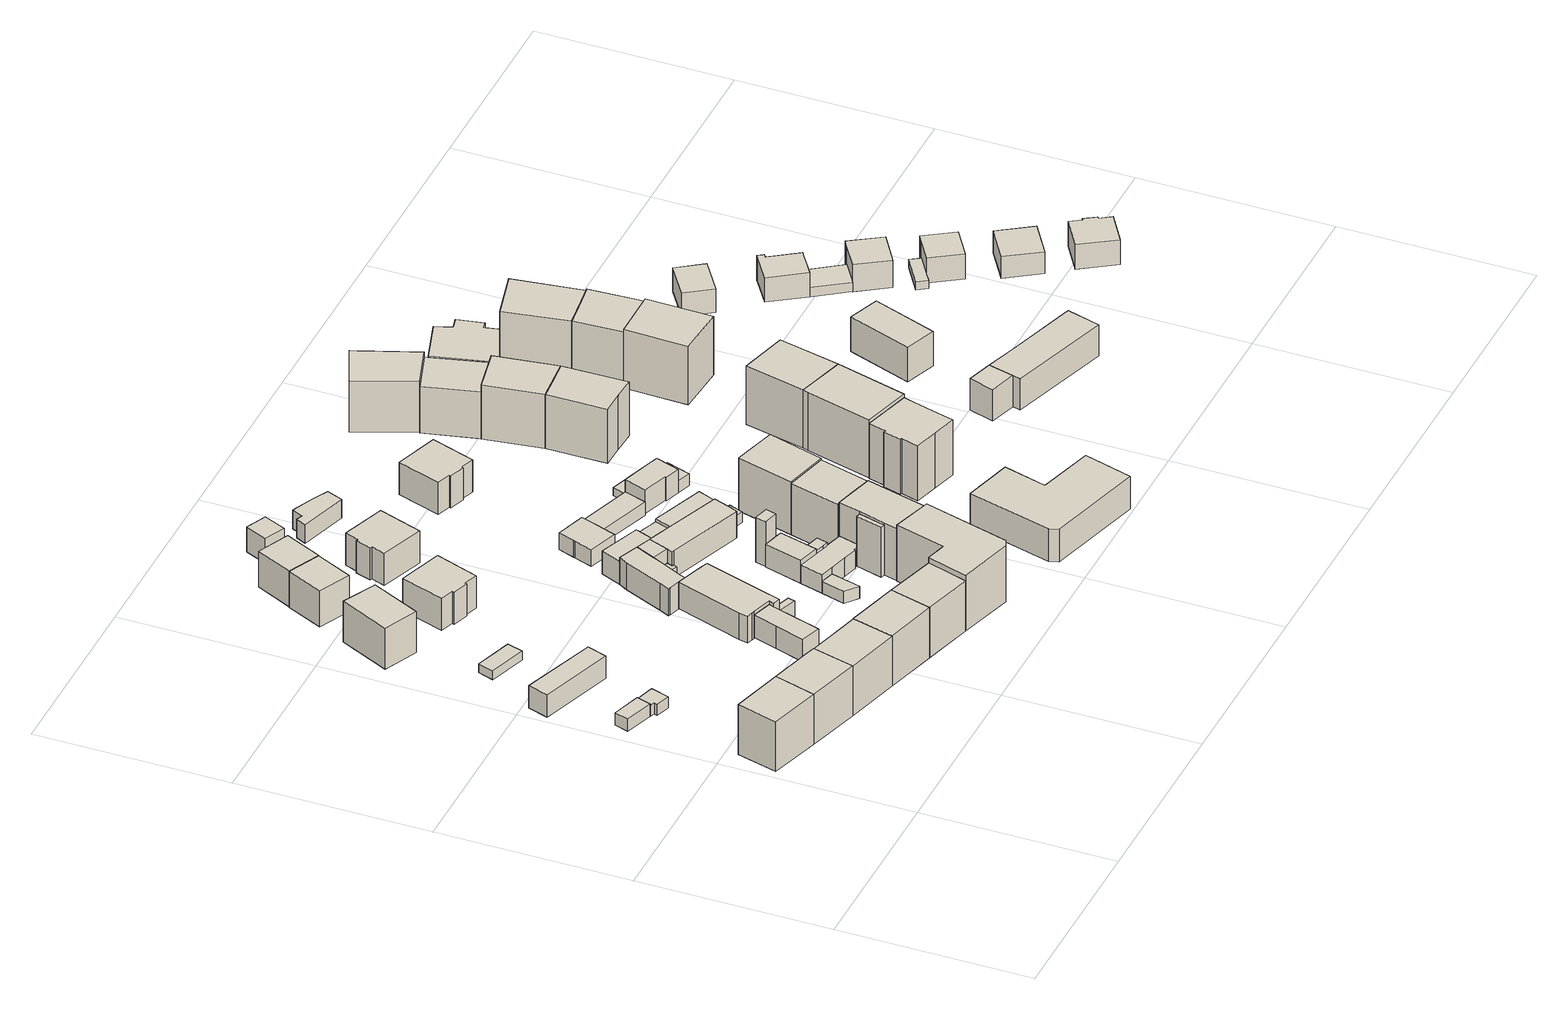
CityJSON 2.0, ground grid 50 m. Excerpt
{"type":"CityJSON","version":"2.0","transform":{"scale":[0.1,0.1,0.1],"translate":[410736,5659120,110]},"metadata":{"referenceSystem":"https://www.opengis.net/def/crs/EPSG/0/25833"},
"CityObjects":{
"building1":{"type":"Building","attributes":{"Dachtyp_tdc":"tdcGableRoof","Gemeindeschluessel":14612000,"Dachneigung":29.93,"QualitaetDacherkennung":67,"Geometrietyp2DReferenz":"3000","measuredHeight":15.8,"function":"31001_9998","roofType":"3100"},"geometry":[{"type":"Solid","lod":"1","boundaries":[[[[0,1,2,3]],[[4,5,6,7]],[[3,5,4,0]],[[2,6,5,3]],[[1,7,6,2]],[[0,4,7,1]]]]}]},
"building2":{"type":"Building","attributes":{"Dachtyp_tdc":"tdcPolyFlatRoof","Gemeindeschluessel":14612000,"Dachneigung":18.71,"QualitaetDacherkennung":73,"Geometrietyp2DReferenz":"3000","measuredHeight":4.17,"function":"31001_9998","roofType":"2100"},"geometry":[{"type":"Solid","lod":"1","boundaries":[[[[8,9,10,11]],[[12,13,14,15]],[[11,13,12,8]],[[10,14,13,11]],[[9,15,14,10]],[[8,12,15,9]]]]}]},
"building3":{"type":"Building","attributes":{"Dachtyp_tdc":"tdcGableRoof","Gemeindeschluessel":14612000,"Dachneigung":28.39,"QualitaetDacherkennung":67,"Geometrietyp2DReferenz":"3000","measuredHeight":15.71,"function":"31001_9998","roofType":"3100"},"geometry":[{"type":"Solid","lod":"1","boundaries":[[[[16,2,17,18,19,20,3]],[[21,5,22,23,24,25,6]],[[3,5,21,16]],[[20,22,5,3]],[[19,23,22,20]],[[18,24,23,19]],[[17,25,24,18]],[[2,6,25,17]],[[16,21,6,2]]]]}]},
"building4":{"type":"Building","attributes":{"Dachtyp_tdc":"tdcFreeFormRoof","Gemeindeschluessel":14612000,"Dachneigung":19.2,"QualitaetDacherkennung":33,"Geometrietyp2DReferenz":"3000","measuredHeight":3.9,"function":"31001_9998","roofType":"5000"},"geometry":[{"type":"Solid","lod":"1","boundaries":[[[[26,27,28,29,30,31]],[[32,33,34,35,36,37]],[[31,33,32,26]],[[30,34,33,31]],[[29,35,34,30]],[[28,36,35,29]],[[27,37,36,28]],[[26,32,37,27]]]]}]},
"building5":{"type":"Building","attributes":{"Dachtyp_tdc":"tdcPolyFlatRoof","Gemeindeschluessel":14612000,"Dachneigung":5.98,"QualitaetDacherkennung":65,"Geometrietyp2DReferenz":"3000","measuredHeight":6.67,"function":"31001_9998","roofType":"2100"},"geometry":[{"type":"Solid","lod":"1","boundaries":[[[[38,39,40,41]],[[42,43,44,45]],[[41,43,42,38]],[[40,44,43,41]],[[39,45,44,40]],[[38,42,45,39]]]]}]},
"building6":{"type":"Building","attributes":{"Dachtyp_tdc":"tdcPolyFlatRoof","Gemeindeschluessel":14612000,"Dachneigung":10.68,"QualitaetDacherkennung":59,"Geometrietyp2DReferenz":"3000","measuredHeight":3.44,"function":"31001_9998","roofType":"2100"},"geometry":[{"type":"Solid","lod":"1","boundaries":[[[[46,47,48,49]],[[50,51,23,22]],[[49,51,50,46]],[[48,23,51,49]],[[47,22,23,48]],[[46,50,22,47]]]]}]},
"building7":{"type":"Building","attributes":{"Dachtyp_tdc":"tdcGableRoof","Gemeindeschluessel":14612000,"Dachneigung":28.36,"QualitaetDacherkennung":71,"Geometrietyp2DReferenz":"3000","measuredHeight":15.69,"function":"31001_9998","roofType":"3100"},"geometry":[{"type":"Solid","lod":"1","boundaries":[[[[52,53,54,55]],[[23,56,57,25]],[[55,56,23,52]],[[54,57,56,55]],[[53,25,57,54]],[[52,23,25,53]]]]}]},
"building8":{"type":"Building","attributes":{"Dachtyp_tdc":"tdcPolyFlatRoof","Gemeindeschluessel":14612000,"Dachneigung":10.16,"QualitaetDacherkennung":86,"Geometrietyp2DReferenz":"3000","measuredHeight":2.88,"function":"31001_9998","roofType":"2100"},"geometry":[{"type":"Solid","lod":"1","boundaries":[[[[58,59,60,61]],[[62,63,64,65]],[[61,63,62,58]],[[60,64,63,61]],[[59,65,64,60]],[[58,62,65,59]]]]}]},
"building9":{"type":"Building","attributes":{"Dachtyp_tdc":"tdcHipRoof","Gemeindeschluessel":14612000,"Dachneigung":36.55,"QualitaetDacherkennung":72,"Geometrietyp2DReferenz":"3000","measuredHeight":13.45,"function":"31001_9998","roofType":"3200"},"geometry":[{"type":"Solid","lod":"1","boundaries":[[[[66,67,68,69]],[[70,71,72,73]],[[69,71,70,66]],[[68,72,71,69]],[[67,73,72,68]],[[66,70,73,67]]]]}]},
"building10":{"type":"Building","attributes":{"Dachtyp_tdc":"tdcGableRoof","Gemeindeschluessel":14612000,"Dachneigung":28.47,"QualitaetDacherkennung":66,"Geometrietyp2DReferenz":"3000","measuredHeight":15.66,"function":"31001_9998","roofType":"3100"},"geometry":[{"type":"Solid","lod":"1","boundaries":[[[[74,75,76,77]],[[78,79,80,81]],[[77,79,78,74]],[[76,80,79,77]],[[75,81,80,76]],[[74,78,81,75]]]]}]},
"building11":{"type":"Building","attributes":{"Dachtyp_tdc":"tdcPolyFlatRoof","Gemeindeschluessel":14612000,"Dachneigung":6.72,"QualitaetDacherkennung":82,"Geometrietyp2DReferenz":"3000","measuredHeight":6.76,"function":"31001_9998","roofType":"2100"},"geometry":[{"type":"Solid","lod":"1","boundaries":[[[[82,83,84,85,86,87]],[[88,89,90,91,92,93]],[[87,89,88,82]],[[86,90,89,87]],[[85,91,90,86]],[[84,92,91,85]],[[83,93,92,84]],[[82,88,93,83]]]]}]},
"building12":{"type":"Building","attributes":{"Dachtyp_tdc":"tdcHipAndGableRoof","Gemeindeschluessel":14612000,"Dachneigung":33.22,"QualitaetDacherkennung":76,"Geometrietyp2DReferenz":"3000","measuredHeight":11.71,"function":"31001_9998","roofType":"5000"},"geometry":[{"type":"Solid","lod":"1","boundaries":[[[[94,95,96,97]],[[98,99,100,101]],[[97,99,98,94]],[[96,100,99,97]],[[95,101,100,96]],[[94,98,101,95]]]]}]},
"building13":{"type":"Building","attributes":{"Dachtyp_tdc":"tdcTentRoof","Gemeindeschluessel":14612000,"Dachneigung":15.34,"QualitaetDacherkennung":63,"Geometrietyp2DReferenz":"3000","measuredHeight":10.1,"function":"31001_9998","roofType":"3500"},"geometry":[{"type":"Solid","lod":"1","boundaries":[[[[102,103,104,105,106,107,108,109]],[[110,111,112,113,114,115,116,117]],[[109,111,110,102]],[[108,112,111,109]],[[107,113,112,108]],[[106,114,113,107]],[[105,115,114,106]],[[104,116,115,105]],[[103,117,116,104]],[[102,110,117,103]]]]}]},
"building14":{"type":"Building","attributes":{"Dachtyp_tdc":"tdcGableRoof","Gemeindeschluessel":14612000,"Dachneigung":28.8,"QualitaetDacherkennung":71,"Geometrietyp2DReferenz":"3000","measuredHeight":15.75,"function":"31001_9998","roofType":"3100"},"geometry":[{"type":"Solid","lod":"1","boundaries":[[[[77,76,118,119]],[[79,120,121,80]],[[119,120,79,77]],[[118,121,120,119]],[[76,80,121,118]],[[77,79,80,76]]]]}]},
"building15":{"type":"Building","attributes":{"Gemeindeschluessel":14612000,"Geometrietyp2DReferenz":"3000","function":"31001_9998","roofType":"9999"},"children":["building15-1","building15-2"]},
"building15-1":{"type":"BuildingPart","attributes":{"Dachtyp_tdc":"tdcPolyFlatRoof","Dachneigung":37.03,"QualitaetDacherkennung":57,"Geometrietyp2DReferenz":"3000","measuredHeight":6.24,"roofType":"2100"},"parents":["building15"],"geometry":[{"type":"Solid","lod":"1","boundaries":[[[[122,123,124,125,126,127]],[[128,129,130,131,132,133]],[[127,129,128,122]],[[126,130,129,127]],[[125,131,130,126]],[[124,132,131,125]],[[123,133,132,124]],[[122,128,133,123]]]]}]},
"building15-2":{"type":"BuildingPart","attributes":{"Dachtyp_tdc":"tdcPolyFlatRoof","Dachneigung":3.13,"QualitaetDacherkennung":81,"Geometrietyp2DReferenz":"3000","measuredHeight":7.88,"roofType":"2100"},"parents":["building15"],"geometry":[{"type":"Solid","lod":"1","boundaries":[[[[134,135,136,137,138,139,140,141,142,143,144,145]],[[130,129,146,147,148,149,150,151,152,153,154,155]],[[145,129,130,134]],[[144,146,129,145]],[[143,147,146,144]],[[142,148,147,143]],[[141,149,148,142]],[[140,150,149,141]],[[139,151,150,140]],[[138,152,151,139]],[[137,153,152,138]],[[136,154,153,137]],[[135,155,154,136]],[[134,130,155,135]]]]}]},
"building16":{"type":"Building","attributes":{"Dachtyp_tdc":"tdcHipAndGableRoof","Gemeindeschluessel":14612000,"Dachneigung":32.48,"QualitaetDacherkennung":79,"Geometrietyp2DReferenz":"3000","measuredHeight":11.58,"function":"31001_9998","roofType":"5000"},"geometry":[{"type":"Solid","lod":"1","boundaries":[[[[156,157,158,159]],[[160,161,162,163]],[[159,161,160,156]],[[158,162,161,159]],[[157,163,162,158]],[[156,160,163,157]]]]}]},
"building17":{"type":"Building","attributes":{"Dachtyp_tdc":"tdcPolyFlatRoof","Gemeindeschluessel":14612000,"Dachneigung":2.83,"QualitaetDacherkennung":49,"Geometrietyp2DReferenz":"3000","measuredHeight":3.46,"function":"31001_9998","roofType":"2100"},"geometry":[{"type":"Solid","lod":"1","boundaries":[[[[164,165,166,167]],[[168,169,170,171]],[[167,169,168,164]],[[166,170,169,167]],[[165,171,170,166]],[[164,168,171,165]]]]}]},
"building18":{"type":"Building","attributes":{"Dachtyp_tdc":"tdcTentRoof","Gemeindeschluessel":14612000,"Dachneigung":15.06,"QualitaetDacherkennung":62,"Geometrietyp2DReferenz":"3000","measuredHeight":10.06,"function":"31001_9998","roofType":"3500"},"geometry":[{"type":"Solid","lod":"1","boundaries":[[[[172,173,174,175,176,177,178,179]],[[180,181,182,183,184,185,186,187]],[[179,181,180,172]],[[178,182,181,179]],[[177,183,182,178]],[[176,184,183,177]],[[175,185,184,176]],[[174,186,185,175]],[[173,187,186,174]],[[172,180,187,173]]]]}]},
"building19":{"type":"Building","attributes":{"Dachtyp_tdc":"tdcPolyFlatRoof","Gemeindeschluessel":14612000,"Dachneigung":0,"QualitaetDacherkennung":39,"Geometrietyp2DReferenz":"3000","measuredHeight":3.08,"function":"31001_9998","roofType":"1000"},"geometry":[{"type":"Solid","lod":"1","boundaries":[[[[188,189,190,191,192,193]],[[194,195,196,197,198,199]],[[193,195,194,188]],[[192,196,195,193]],[[191,197,196,192]],[[190,198,197,191]],[[189,199,198,190]],[[188,194,199,189]]]]}]},
"building20":{"type":"Building","attributes":{"Dachtyp_tdc":"tdcGableRoof","Gemeindeschluessel":14612000,"Dachneigung":16.12,"QualitaetDacherkennung":32,"Geometrietyp2DReferenz":"3000","measuredHeight":7.74,"function":"31001_9998","roofType":"3100"},"geometry":[{"type":"Solid","lod":"1","boundaries":[[[[200,201,202,203]],[[204,205,206,207]],[[203,205,204,200]],[[202,206,205,203]],[[201,207,206,202]],[[200,204,207,201]]]]}]},
"building21":{"type":"Building","attributes":{"Dachtyp_tdc":"tdcFreeFormRoof","Gemeindeschluessel":14612000,"Dachneigung":28.3,"QualitaetDacherkennung":70,"Geometrietyp2DReferenz":"3000","measuredHeight":17.27,"function":"31001_9998","roofType":"5000"},"geometry":[{"type":"Solid","lod":"1","boundaries":[[[[208,209,210,211,212,213,214]],[[121,120,215,216,217,218,219]],[[214,120,121,208]],[[213,215,120,214]],[[212,216,215,213]],[[211,217,216,212]],[[210,218,217,211]],[[209,219,218,210]],[[208,121,219,209]]]]}]},
"building22":{"type":"Building","attributes":{"Dachtyp_tdc":"tdcPolyFlatRoof","Gemeindeschluessel":14612000,"Dachneigung":7.33,"QualitaetDacherkennung":70,"Geometrietyp2DReferenz":"3000","measuredHeight":6.85,"function":"31001_9998","roofType":"2100"},"geometry":[{"type":"Solid","lod":"1","boundaries":[[[[220,221,222,223,224,225,226]],[[227,228,229,230,231,232,233]],[[226,228,227,220]],[[225,229,228,226]],[[224,230,229,225]],[[223,231,230,224]],[[222,232,231,223]],[[221,233,232,222]],[[220,227,233,221]]]]}]},
"building23":{"type":"Building","attributes":{"Gemeindeschluessel":14612000,"Geometrietyp2DReferenz":"3000","function":"31001_9998","roofType":"9999"},"children":["building23-1","building23-2","building23-3"]},
"building23-1":{"type":"BuildingPart","attributes":{"Dachtyp_tdc":"tdcPolyFlatRoof","Dachneigung":3.47,"QualitaetDacherkennung":78,"Geometrietyp2DReferenz":"3000","measuredHeight":7.77,"roofType":"2100"},"parents":["building23"],"geometry":[{"type":"Solid","lod":"1","boundaries":[[[[234,235,236,237]],[[238,239,228,227]],[[237,239,238,234]],[[236,228,239,237]],[[235,227,228,236]],[[234,238,227,235]]]]}]},
"building23-2":{"type":"BuildingPart","attributes":{"Dachtyp_tdc":"tdcPolyFlatRoof","Dachneigung":3.31,"QualitaetDacherkennung":82,"Geometrietyp2DReferenz":"3000","measuredHeight":7.76,"roofType":"2100"},"parents":["building23"],"geometry":[{"type":"Solid","lod":"1","boundaries":[[[[240,241,242,243,244,245,235,234,246]],[[247,248,238,227,233,249,250,251,252]],[[246,248,247,240]],[[234,238,248,246]],[[235,227,238,234]],[[245,233,227,235]],[[244,249,233,245]],[[243,250,249,244]],[[242,251,250,243]],[[241,252,251,242]],[[240,247,252,241]]]]}]},
"building23-3":{"type":"BuildingPart","attributes":{"Dachtyp_tdc":"tdcPolyFlatRoof","Dachneigung":0,"QualitaetDacherkennung":82,"Geometrietyp2DReferenz":"3000","measuredHeight":7.6,"roofType":"1000"},"parents":["building23"],"geometry":[{"type":"Solid","lod":"1","boundaries":[[[[236,253,254,255,256,257,258,259,260,261,237]],[[239,262,263,264,265,266,267,268,269,229,228]],[[237,239,228,236]],[[261,262,239,237]],[[260,263,262,261]],[[259,264,263,260]],[[258,265,264,259]],[[257,266,265,258]],[[256,267,266,257]],[[255,268,267,256]],[[254,269,268,255]],[[253,229,269,254]],[[236,228,229,253]]]]}]},
"building24":{"type":"Building","attributes":{"Dachtyp_tdc":"tdcPolyFlatRoof","Gemeindeschluessel":14612000,"Dachneigung":7.97,"QualitaetDacherkennung":67,"Geometrietyp2DReferenz":"3000","measuredHeight":6.86,"function":"31001_9998","roofType":"2100"},"geometry":[{"type":"Solid","lod":"1","boundaries":[[[[270,271,272,273,274,275]],[[276,277,278,279,280,281]],[[275,277,276,270]],[[274,278,277,275]],[[273,279,278,274]],[[272,280,279,273]],[[271,281,280,272]],[[270,276,281,271]]]]}]},
"building25":{"type":"Building","attributes":{"Dachtyp_tdc":"tdcFreeFormRoof","Gemeindeschluessel":14612000,"Dachneigung":18.82,"QualitaetDacherkennung":15,"Geometrietyp2DReferenz":"3000","measuredHeight":6.25,"function":"31001_9998","roofType":"5000"},"geometry":[{"type":"Solid","lod":"1","boundaries":[[[[282,283,284,285,286,287]],[[288,289,276,281,290,291]],[[287,289,288,282]],[[286,276,289,287]],[[285,281,276,286]],[[284,290,281,285]],[[283,291,290,284]],[[282,288,291,283]]]]}]},
"building26":{"type":"Building","attributes":{"Gemeindeschluessel":14612000,"Geometrietyp2DReferenz":"3000","function":"31001_9998","roofType":"9999"},"children":["building26-1","building26-2","building26-3"]},
"building26-1":{"type":"BuildingPart","attributes":{"Dachtyp_tdc":"tdcPolyFlatRoof","Dachneigung":31.36,"QualitaetDacherkennung":48,"Geometrietyp2DReferenz":"3000","measuredHeight":14.49,"roofType":"2100"},"parents":["building26"],"geometry":[{"type":"Solid","lod":"1","boundaries":[[[[292,293,294,295]],[[296,297,298,299]],[[295,297,296,292]],[[294,298,297,295]],[[293,299,298,294]],[[292,296,299,293]]]]}]},
"building26-2":{"type":"BuildingPart","attributes":{"Dachtyp_tdc":"tdcPolyFlatRoof","Dachneigung":0,"QualitaetDacherkennung":36,"Geometrietyp2DReferenz":"3000","measuredHeight":5.26,"roofType":"1000"},"parents":["building26"],"geometry":[{"type":"Solid","lod":"1","boundaries":[[[[300,301,302,303,304,305,306,307,308,309,310,311,312,313]],[[297,296,314,315,316,169,168,277,276,289,288,317,318,319]],[[313,296,297,300]],[[312,314,296,313]],[[311,315,314,312]],[[310,316,315,311]],[[309,169,316,310]],[[308,168,169,309]],[[307,277,168,308]],[[306,276,277,307]],[[305,289,276,306]],[[304,288,289,305]],[[303,317,288,304]],[[302,318,317,303]],[[301,319,318,302]],[[300,297,319,301]]]]}]},
"building26-3":{"type":"BuildingPart","attributes":{"Dachtyp_tdc":"tdcGableRoof","Dachneigung":31.94,"QualitaetDacherkennung":64,"Geometrietyp2DReferenz":"3000","measuredHeight":16.59,"roofType":"3100"},"parents":["building26"],"geometry":[{"type":"Solid","lod":"1","boundaries":[[[[320,321,322,323,324,325,326,327]],[[328,329,298,297,319,330,331,332]],[[327,329,328,320]],[[326,298,329,327]],[[325,297,298,326]],[[324,319,297,325]],[[323,330,319,324]],[[322,331,330,323]],[[321,332,331,322]],[[320,328,332,321]]]]}]},
"building27":{"type":"Building","attributes":{"Dachtyp_tdc":"tdcPolyFlatRoof","Gemeindeschluessel":14612000,"Dachneigung":0,"QualitaetDacherkennung":1,"Geometrietyp2DReferenz":"3000","measuredHeight":12.71,"function":"31001_9998","roofType":"1000"},"geometry":[{"type":"Solid","lod":"1","boundaries":[[[[333,334,335,336]],[[337,338,339,340]],[[336,338,337,333]],[[335,339,338,336]],[[334,340,339,335]],[[333,337,340,334]]]]}]},
"building28":{"type":"Building","attributes":{"Dachtyp_tdc":"tdcPolyFlatRoof","Gemeindeschluessel":14612000,"Dachneigung":3,"QualitaetDacherkennung":59,"Geometrietyp2DReferenz":"3000","measuredHeight":5.93,"function":"31001_9998","roofType":"2100"},"geometry":[{"type":"Solid","lod":"1","boundaries":[[[[341,342,343,344]],[[345,346,347,348]],[[344,346,345,341]],[[343,347,346,344]],[[342,348,347,343]],[[341,345,348,342]]]]}]},
"building29":{"type":"Building","attributes":{"Dachtyp_tdc":"tdcPolyFlatRoof","Gemeindeschluessel":14612000,"Dachneigung":16.97,"QualitaetDacherkennung":41,"Geometrietyp2DReferenz":"3000","measuredHeight":2.43,"function":"31001_9998","roofType":"2100"},"geometry":[{"type":"Solid","lod":"1","boundaries":[[[[349,350,351,352]],[[317,288,291,353]],[[352,288,317,349]],[[351,291,288,352]],[[350,353,291,351]],[[349,317,353,350]]]]}]},
"building30":{"type":"Building","attributes":{"Dachtyp_tdc":"tdcFreeFormRoof","Gemeindeschluessel":14612000,"Dachneigung":43.83,"QualitaetDacherkennung":11,"Geometrietyp2DReferenz":"3000","measuredHeight":6.72,"function":"31001_9998","roofType":"5000"},"geometry":[{"type":"Solid","lod":"1","boundaries":[[[[354,355,356,357,358,359,360]],[[361,362,363,364,365,366,367]],[[360,362,361,354]],[[359,363,362,360]],[[358,364,363,359]],[[357,365,364,358]],[[356,366,365,357]],[[355,367,366,356]],[[354,361,367,355]]]]}]},
"building31":{"type":"Building","attributes":{"Gemeindeschluessel":14612000,"Geometrietyp2DReferenz":"3000","function":"31001_9998","roofType":"9999"},"children":["building31-1","building31-2"]},
"building31-1":{"type":"BuildingPart","attributes":{"Dachtyp_tdc":"tdcPolyFlatRoof","Dachneigung":5.22,"QualitaetDacherkennung":77,"Geometrietyp2DReferenz":"3000","measuredHeight":3.9,"roofType":"2100"},"parents":["building31"],"geometry":[{"type":"Solid","lod":"1","boundaries":[[[[368,369,370,371]],[[372,373,374,375]],[[371,373,372,368]],[[370,374,373,371]],[[369,375,374,370]],[[368,372,375,369]]]]}]},
"building31-2":{"type":"BuildingPart","attributes":{"Dachtyp_tdc":"tdcGableRoof","Dachneigung":31.9,"QualitaetDacherkennung":29,"Geometrietyp2DReferenz":"3000","measuredHeight":6.28,"roofType":"3100"},"parents":["building31"],"geometry":[{"type":"Solid","lod":"1","boundaries":[[[[376,377,378,379,380,381,382,383]],[[373,384,372,385,386,387,388,389]],[[383,384,373,376]],[[382,372,384,383]],[[381,385,372,382]],[[380,386,385,381]],[[379,387,386,380]],[[378,388,387,379]],[[377,389,388,378]],[[376,373,389,377]]]]}]},
"building32":{"type":"Building","attributes":{"Dachtyp_tdc":"tdcPolyFlatRoof","Gemeindeschluessel":14612000,"Dachneigung":6.96,"QualitaetDacherkennung":66,"Geometrietyp2DReferenz":"3000","measuredHeight":6.99,"function":"31001_9998","roofType":"2100"},"geometry":[{"type":"Solid","lod":"1","boundaries":[[[[390,391,392,393,394]],[[346,345,395,396,397]],[[394,345,346,390]],[[393,395,345,394]],[[392,396,395,393]],[[391,397,396,392]],[[390,346,397,391]]]]}]},
"building33":{"type":"Building","attributes":{"Dachtyp_tdc":"tdcFreeFormRoof","Gemeindeschluessel":14612000,"Dachneigung":30.14,"QualitaetDacherkennung":72,"Geometrietyp2DReferenz":"3000","measuredHeight":16.51,"function":"31001_9998","roofType":"5000"},"geometry":[{"type":"Solid","lod":"1","boundaries":[[[[398,399,400,401,402]],[[318,403,404,331,319]],[[402,403,318,398]],[[401,404,403,402]],[[400,331,404,401]],[[399,319,331,400]],[[398,318,319,399]]]]}]},
"building34":{"type":"Building","attributes":{"Dachtyp_tdc":"tdcPolyFlatRoof","Gemeindeschluessel":14612000,"Dachneigung":0,"QualitaetDacherkennung":11,"Geometrietyp2DReferenz":"3000","measuredHeight":3,"function":"31001_9998","roofType":"1000"},"geometry":[{"type":"Solid","lod":"1","boundaries":[[[[405,406,407,408,409]],[[410,411,412,413,414]],[[409,411,410,405]],[[408,412,411,409]],[[407,413,412,408]],[[406,414,413,407]],[[405,410,414,406]]]]}]},
"building35":{"type":"Building","attributes":{"Dachtyp_tdc":"tdcTentRoof","Gemeindeschluessel":14612000,"Dachneigung":14.8,"QualitaetDacherkennung":64,"Geometrietyp2DReferenz":"3000","measuredHeight":10.1,"function":"31001_9998","roofType":"3500"},"geometry":[{"type":"Solid","lod":"1","boundaries":[[[[415,416,417,418,419,420,421,422]],[[423,424,425,426,427,428,429,430]],[[422,424,423,415]],[[421,425,424,422]],[[420,426,425,421]],[[419,427,426,420]],[[418,428,427,419]],[[417,429,428,418]],[[416,430,429,417]],[[415,423,430,416]]]]}]},
"building36":{"type":"Building","attributes":{"Dachtyp_tdc":"tdcGableRoof","Gemeindeschluessel":14612000,"Dachneigung":35.99,"QualitaetDacherkennung":79,"Geometrietyp2DReferenz":"3000","measuredHeight":17.16,"function":"31001_9998","roofType":"3100"},"geometry":[{"type":"Solid","lod":"1","boundaries":[[[[431,432,433,434]],[[403,435,436,404]],[[434,435,403,431]],[[433,436,435,434]],[[432,404,436,433]],[[431,403,404,432]]]]}]},
"building37":{"type":"Building","attributes":{"Dachtyp_tdc":"tdcPolyFlatRoof","Gemeindeschluessel":14612000,"Dachneigung":11.27,"QualitaetDacherkennung":75,"Geometrietyp2DReferenz":"3000","measuredHeight":7.34,"function":"31001_9998","roofType":"2100"},"geometry":[{"type":"Solid","lod":"1","boundaries":[[[[437,438,439,440,441,442,443,444,445]],[[446,447,448,449,450,451,452,453,454]],[[445,447,446,437]],[[444,448,447,445]],[[443,449,448,444]],[[442,450,449,443]],[[441,451,450,442]],[[440,452,451,441]],[[439,453,452,440]],[[438,454,453,439]],[[437,446,454,438]]]]}]},
"building38":{"type":"Building","attributes":{"Dachtyp_tdc":"tdcPolyFlatRoof","Gemeindeschluessel":14612000,"Dachneigung":0,"QualitaetDacherkennung":47,"Geometrietyp2DReferenz":"3000","measuredHeight":9.14,"function":"31001_9998","roofType":"1000"},"geometry":[{"type":"Solid","lod":"1","boundaries":[[[[455,456,457,458,459,460,461,462]],[[463,464,465,466,467,468,469,470]],[[462,464,463,455]],[[461,465,464,462]],[[460,466,465,461]],[[459,467,466,460]],[[458,468,467,459]],[[457,469,468,458]],[[456,470,469,457]],[[455,463,470,456]]]]}]},
"building39":{"type":"Building","attributes":{"Dachtyp_tdc":"tdcPolyFlatRoof","Gemeindeschluessel":14612000,"Dachneigung":3.79,"QualitaetDacherkennung":56,"Geometrietyp2DReferenz":"3000","measuredHeight":2.45,"function":"31001_9998","roofType":"2100"},"geometry":[{"type":"Solid","lod":"1","boundaries":[[[[471,472,473,474]],[[475,476,477,478]],[[474,476,475,471]],[[473,477,476,474]],[[472,478,477,473]],[[471,475,478,472]]]]}]},
"building40":{"type":"Building","attributes":{"Dachtyp_tdc":"tdcPolyFlatRoof","Gemeindeschluessel":14612000,"Dachneigung":6.47,"QualitaetDacherkennung":55,"Geometrietyp2DReferenz":"3000","measuredHeight":3.72,"function":"31001_9998","roofType":"2100"},"geometry":[{"type":"Solid","lod":"1","boundaries":[[[[479,480,481,482]],[[483,484,485,486]],[[482,484,483,479]],[[481,485,484,482]],[[480,486,485,481]],[[479,483,486,480]]]]}]},
"building41":{"type":"Building","attributes":{"Gemeindeschluessel":14612000,"Geometrietyp2DReferenz":"3000","function":"31001_9998","roofType":"9999"},"children":["building41-1","building41-2"]},
"building41-1":{"type":"BuildingPart","attributes":{"Dachtyp_tdc":"tdcGableRoof","Dachneigung":27.78,"QualitaetDacherkennung":74,"Geometrietyp2DReferenz":"3000","measuredHeight":17.41,"roofType":"3100"},"parents":["building41"],"geometry":[{"type":"Solid","lod":"1","boundaries":[[[[487,488,489,490,491,492,493,494,495,496,497,498]],[[499,500,501,502,503,504,505,506,507,508,509,510]],[[497,500,499,498]],[[496,501,500,497]],[[495,502,501,496]],[[494,503,502,495]],[[493,504,503,494]],[[492,505,504,493]],[[491,506,505,492]],[[490,507,506,491]],[[489,508,507,490]],[[488,509,508,489]],[[487,510,509,488]],[[498,499,510,487]]]]}]},
"building41-2":{"type":"BuildingPart","attributes":{"Dachtyp_tdc":"tdcFreeFormRoof","Dachneigung":72.55,"QualitaetDacherkennung":20,"Geometrietyp2DReferenz":"3000","measuredHeight":14.12,"roofType":"5000"},"parents":["building41"],"geometry":[{"type":"Solid","lod":"1","boundaries":[[[[511,512,513,514]],[[510,515,516,499]],[[514,515,510,511]],[[513,516,515,514]],[[512,499,516,513]],[[511,510,499,512]]]]}]},
"building42":{"type":"Building","attributes":{"Dachtyp_tdc":"tdcGableRoof","Gemeindeschluessel":14612000,"Dachneigung":27.6,"QualitaetDacherkennung":66,"Geometrietyp2DReferenz":"3000","measuredHeight":16.96,"function":"31001_9998","roofType":"3100"},"geometry":[{"type":"Solid","lod":"1","boundaries":[[[[517,518,519,520,521,522]],[[523,524,525,526,527,528]],[[522,524,523,517]],[[521,525,524,522]],[[520,526,525,521]],[[519,527,526,520]],[[518,528,527,519]],[[517,523,528,518]]]]}]},
"building43":{"type":"Building","attributes":{"Dachtyp_tdc":"tdcFreeFormRoof","Gemeindeschluessel":14612000,"Dachneigung":27.24,"QualitaetDacherkennung":81,"Geometrietyp2DReferenz":"3000","measuredHeight":18.18,"function":"31001_9998","roofType":"5000"},"geometry":[{"type":"Solid","lod":"1","boundaries":[[[[529,530,531,532,533]],[[534,535,536,537,538]],[[533,535,534,529]],[[532,536,535,533]],[[531,537,536,532]],[[530,538,537,531]],[[529,534,538,530]]]]}]},
"building44":{"type":"Building","attributes":{"Dachtyp_tdc":"tdcFreeFormRoof","Gemeindeschluessel":14612000,"Dachneigung":28.37,"QualitaetDacherkennung":69,"Geometrietyp2DReferenz":"3000","measuredHeight":16.99,"function":"31001_9998","roofType":"5000"},"geometry":[{"type":"Solid","lod":"1","boundaries":[[[[539,518,522,540]],[[541,542,524,528]],[[540,542,541,539]],[[522,524,542,540]],[[518,528,524,522]],[[539,541,528,518]]]]}]},
"building45":{"type":"Building","attributes":{"Dachtyp_tdc":"tdcGableRoof","Gemeindeschluessel":14612000,"Dachneigung":33.43,"QualitaetDacherkennung":75,"Geometrietyp2DReferenz":"3000","measuredHeight":16.49,"function":"31001_9998","roofType":"3100"},"geometry":[{"type":"Solid","lod":"1","boundaries":[[[[543,544,545,546]],[[547,548,549,550]],[[546,548,547,543]],[[545,549,548,546]],[[544,550,549,545]],[[543,547,550,544]]]]}]},
"building46":{"type":"Building","attributes":{"Dachtyp_tdc":"tdcCutGableRoof","Gemeindeschluessel":14612000,"Dachneigung":0.942,"QualitaetDacherkennung":49,"Geometrietyp2DReferenz":"3000","measuredHeight":14.97,"function":"31001_9998","roofType":"9999"},"geometry":[{"type":"Solid","lod":"1","boundaries":[[[[551,552,553,554]],[[555,556,557,558]],[[554,556,555,551]],[[553,557,556,554]],[[552,558,557,553]],[[551,555,558,552]]]]}]},
"building47":{"type":"Building","attributes":{"Dachtyp_tdc":"tdcGableRoof","Gemeindeschluessel":14612000,"Dachneigung":26.95,"QualitaetDacherkennung":72,"Geometrietyp2DReferenz":"3000","measuredHeight":18.32,"function":"31001_9998","roofType":"3100"},"geometry":[{"type":"Solid","lod":"1","boundaries":[[[[532,531,559,560]],[[536,561,562,537]],[[560,561,536,532]],[[559,562,561,560]],[[531,537,562,559]],[[532,536,537,531]]]]}]},
"building48":{"type":"Building","attributes":{"Dachtyp_tdc":"tdcHipAndGableRoof","Gemeindeschluessel":14612000,"Dachneigung":19.36,"QualitaetDacherkennung":36,"Geometrietyp2DReferenz":"3000","measuredHeight":9.57,"function":"31001_9998","roofType":"5000"},"geometry":[{"type":"Solid","lod":"1","boundaries":[[[[563,564,565,566]],[[567,568,569,570]],[[566,568,567,563]],[[565,569,568,566]],[[564,570,569,565]],[[563,567,570,564]]]]}]},
"building49":{"type":"Building","attributes":{"Dachtyp_tdc":"tdcGableRoof","Gemeindeschluessel":14612000,"Dachneigung":26.8,"QualitaetDacherkennung":80,"Geometrietyp2DReferenz":"3000","measuredHeight":18.25,"function":"31001_9998","roofType":"3100"},"geometry":[{"type":"Solid","lod":"1","boundaries":[[[[571,572,573,574]],[[575,576,577,578]],[[574,576,575,571]],[[573,577,576,574]],[[572,578,577,573]],[[571,575,578,572]]]]}]},
"building50":{"type":"Building","attributes":{"Gemeindeschluessel":14612000,"Geometrietyp2DReferenz":"3000","function":"31001_9998","roofType":"9999"},"children":["building50-1","building50-2"]},
"building50-1":{"type":"BuildingPart","attributes":{"Dachtyp_tdc":"tdcGableRoof","Dachneigung":25.43,"QualitaetDacherkennung":84,"Geometrietyp2DReferenz":"3000","measuredHeight":17.5,"roofType":"3100"},"parents":["building50"],"geometry":[{"type":"Solid","lod":"1","boundaries":[[[[579,580,581,582,583,584,585,586]],[[587,588,589,590,575,591,578,592]],[[586,588,587,579]],[[585,589,588,586]],[[584,590,589,585]],[[583,575,590,584]],[[582,591,575,583]],[[581,578,591,582]],[[580,592,578,581]],[[579,587,592,580]]]]}]},
"building50-2":{"type":"BuildingPart","attributes":{"Dachtyp_tdc":"tdcFreeFormRoof","Dachneigung":59.16,"QualitaetDacherkennung":27,"Geometrietyp2DReferenz":"3000","measuredHeight":12.91,"roofType":"5000"},"parents":["building50"],"geometry":[{"type":"Solid","lod":"1","boundaries":[[[[593,594,595,596]],[[589,597,598,590]],[[596,597,589,593]],[[595,598,597,596]],[[594,590,598,595]],[[593,589,590,594]]]]}]},
"building51":{"type":"Building","attributes":{"Gemeindeschluessel":14612000,"Geometrietyp2DReferenz":"3000","function":"31001_9998","roofType":"9999"},"children":["building51-1","building51-2","building51-3"]},
"building51-1":{"type":"BuildingPart","attributes":{"Dachtyp_tdc":"tdcPolyFlatRoof","Dachneigung":0,"QualitaetDacherkennung":43,"Geometrietyp2DReferenz":"3000","measuredHeight":13.18,"roofType":"1000"},"parents":["building51"],"geometry":[{"type":"Solid","lod":"1","boundaries":[[[[599,600,601,602]],[[603,604,605,606]],[[602,604,603,599]],[[601,605,604,602]],[[600,606,605,601]],[[599,603,606,600]]]]}]},
"building51-2":{"type":"BuildingPart","attributes":{"Dachtyp_tdc":"tdcGableRoof","Dachneigung":13.65,"QualitaetDacherkennung":16,"Geometrietyp2DReferenz":"3000","measuredHeight":15.78,"roofType":"3100"},"parents":["building51"],"geometry":[{"type":"Solid","lod":"1","boundaries":[[[[607,608,609,610,611,612,613,614,615,616,617,618,619,620,621,622]],[[623,624,625,626,606,605,627,628,629,630,631,632,633,634,635,636]],[[622,624,623,607]],[[621,625,624,622]],[[620,626,625,621]],[[619,606,626,620]],[[618,605,606,619]],[[617,627,605,618]],[[616,628,627,617]],[[615,629,628,616]],[[614,630,629,615]],[[613,631,630,614]],[[612,632,631,613]],[[611,633,632,612]],[[610,634,633,611]],[[609,635,634,610]],[[608,636,635,609]],[[607,623,636,608]]]]}]},
"building51-3":{"type":"BuildingPart","attributes":{"Dachtyp_tdc":"tdcGableRoof","Dachneigung":25.46,"QualitaetDacherkennung":77,"Geometrietyp2DReferenz":"3000","measuredHeight":18.82,"roofType":"3100"},"parents":["building51"],"geometry":[{"type":"Solid","lod":"1","boundaries":[[[[637,638,639,640]],[[641,624,642,643]],[[640,624,641,637]],[[639,642,624,640]],[[638,643,642,639]],[[637,641,643,638]]]]}]},
"building52":{"type":"Building","attributes":{"Dachtyp_tdc":"tdcPolyFlatRoof","Gemeindeschluessel":14612000,"Dachneigung":0,"QualitaetDacherkennung":21,"Geometrietyp2DReferenz":"3000","measuredHeight":3,"function":"31001_9998","roofType":"1000"},"geometry":[{"type":"Solid","lod":"1","boundaries":[[[[644,645,646,647,648,649,650,651]],[[652,653,654,655,656,657,658,659]],[[651,653,652,644]],[[650,654,653,651]],[[649,655,654,650]],[[648,656,655,649]],[[647,657,656,648]],[[646,658,657,647]],[[645,659,658,646]],[[644,652,659,645]]]]}]},
"building53":{"type":"Building","attributes":{"Dachtyp_tdc":"tdcPolyFlatRoof","Gemeindeschluessel":14612000,"Dachneigung":21.1,"QualitaetDacherkennung":54,"Geometrietyp2DReferenz":"3000","measuredHeight":10.59,"function":"31001_9998","roofType":"2100"},"geometry":[{"type":"Solid","lod":"1","boundaries":[[[[660,661,662,663,563,566]],[[664,665,666,667,668,669]],[[566,665,664,660]],[[563,666,665,566]],[[663,667,666,563]],[[662,668,667,663]],[[661,669,668,662]],[[660,664,669,661]]]]}]},
"building54":{"type":"Building","attributes":{"Dachtyp_tdc":"tdcPolyFlatRoof","Gemeindeschluessel":14612000,"Dachneigung":22.5,"QualitaetDacherkennung":56,"Geometrietyp2DReferenz":"3000","measuredHeight":11.46,"function":"31001_9998","roofType":"2100"},"geometry":[{"type":"Solid","lod":"1","boundaries":[[[[670,671,672,673]],[[674,675,676,677]],[[673,675,674,670]],[[672,676,675,673]],[[671,677,676,672]],[[670,674,677,671]]]]}]},
"building55":{"type":"Building","attributes":{"Dachtyp_tdc":"tdcHipRoof","Gemeindeschluessel":14612000,"Dachneigung":21.95,"QualitaetDacherkennung":78,"Geometrietyp2DReferenz":"3000","measuredHeight":7.47,"function":"31001_9998","roofType":"3200"},"geometry":[{"type":"Solid","lod":"1","boundaries":[[[[678,679,680,681]],[[682,683,684,685]],[[681,683,682,678]],[[680,684,683,681]],[[679,685,684,680]],[[678,682,685,679]]]]}]},
"building56":{"type":"Building","attributes":{"Dachtyp_tdc":"tdcHipRoof","Gemeindeschluessel":14612000,"Dachneigung":24.22,"QualitaetDacherkennung":80,"Geometrietyp2DReferenz":"3000","measuredHeight":8.05,"function":"31001_9998","roofType":"3200"},"geometry":[{"type":"Solid","lod":"1","boundaries":[[[[686,687,688,689,690,691,692,693]],[[694,695,696,697,698,699,700,701]],[[693,695,694,686]],[[692,696,695,693]],[[691,697,696,692]],[[690,698,697,691]],[[689,699,698,690]],[[688,700,699,689]],[[687,701,700,688]],[[686,694,701,687]]]]}]},
"building57":{"type":"Building","attributes":{"Dachtyp_tdc":"tdcPolyFlatRoof","Gemeindeschluessel":14612000,"Dachneigung":0,"QualitaetDacherkennung":64,"Geometrietyp2DReferenz":"3000","measuredHeight":2.63,"function":"31001_9998","roofType":"1000"},"geometry":[{"type":"Solid","lod":"1","boundaries":[[[[702,703,704,705]],[[706,707,697,696]],[[705,707,706,702]],[[704,697,707,705]],[[703,696,697,704]],[[702,706,696,703]]]]}]},
"building58":{"type":"Building","attributes":{"Dachtyp_tdc":"tdcHipRoof","Gemeindeschluessel":14612000,"Dachneigung":21.96,"QualitaetDacherkennung":81,"Geometrietyp2DReferenz":"3000","measuredHeight":8.58,"function":"31001_9998","roofType":"3200"},"geometry":[{"type":"Solid","lod":"1","boundaries":[[[[708,709,710,711,712]],[[713,714,715,716,717]],[[712,714,713,708]],[[711,715,714,712]],[[710,716,715,711]],[[709,717,716,710]],[[708,713,717,709]]]]}]},
"building59":{"type":"Building","attributes":{"Dachtyp_tdc":"tdcPolyFlatRoof","Gemeindeschluessel":14612000,"Dachneigung":0,"QualitaetDacherkennung":63,"Geometrietyp2DReferenz":"3000","measuredHeight":2.31,"function":"31001_9998","roofType":"1000"},"geometry":[{"type":"Solid","lod":"1","boundaries":[[[[718,719,720,721,722]],[[723,724,725,726,727]],[[722,724,723,718]],[[721,725,724,722]],[[720,726,725,721]],[[719,727,726,720]],[[718,723,727,719]]]]}]},
"building60":{"type":"Building","attributes":{"Dachtyp_tdc":"tdcFreeFormRoof","Gemeindeschluessel":14612000,"Dachneigung":24.79,"QualitaetDacherkennung":81,"Geometrietyp2DReferenz":"3000","measuredHeight":8.18,"function":"31001_9998","roofType":"5000"},"geometry":[{"type":"Solid","lod":"1","boundaries":[[[[728,729,730,731,732]],[[733,734,727,726,735]],[[732,734,733,728]],[[731,727,734,732]],[[730,726,727,731]],[[729,735,726,730]],[[728,733,735,729]]]]}]},
"building61":{"type":"Building","attributes":{"Dachtyp_tdc":"tdcPolyFlatRoof","Gemeindeschluessel":14612000,"Dachneigung":0,"QualitaetDacherkennung":62,"Geometrietyp2DReferenz":"3000","measuredHeight":6.15,"function":"31001_9998","roofType":"1000"},"geometry":[{"type":"Solid","lod":"1","boundaries":[[[[736,737,738,739]],[[740,741,742,743]],[[739,741,740,736]],[[738,742,741,739]],[[737,743,742,738]],[[736,740,743,737]]]]}]},
"building62":{"type":"Building","attributes":{"Dachtyp_tdc":"tdcHipRoof","Gemeindeschluessel":14612000,"Dachneigung":25.25,"QualitaetDacherkennung":82,"Geometrietyp2DReferenz":"3000","measuredHeight":8.23,"function":"31001_9998","roofType":"3200"},"geometry":[{"type":"Solid","lod":"1","boundaries":[[[[744,745,746,747,748,749,750,751]],[[752,753,754,755,756,757,758,759]],[[751,753,752,744]],[[750,754,753,751]],[[749,755,754,750]],[[748,756,755,749]],[[747,757,756,748]],[[746,758,757,747]],[[745,759,758,746]],[[744,752,759,745]]]]}]}
},
"vertices":[
[36,462,161],[7,356,161],[140,317,161],[172,425,161],[36,462,20],[172,425,20],[140,317,20],[7,356,20],
[111,745,53],[36,769,53],[24,732,53],[99,708,53],[111,745,18],[99,708,18],[24,732,18],[36,769,18],
[156,370,161],[278,277,161],[292,331,161],[307,387,161],[277,396,161],[156,370,20],[277,396,20],[307,387,20],[292,331,20],[278,277,20],
[112,703,49],[109,694,49],[146,682,49],[161,730,49],[111,745,49],[99,708,49],[112,703,17],[99,708,17],[111,745,17],[161,730,17],[146,682,17],[109,694,17],
[2,924,83],[195,858,83],[213,910,83],[20,977,83],[2,924,20],[20,977,20],[213,910,20],[195,858,20],
[302,484,52],[277,396,52],[307,387,52],[334,476,52],[302,484,20],[334,476,20],
[307,387,160],[278,277,160],[422,239,160],[451,348,160],[451,348,20],[422,239,20],
[86,1094,48],[184,1062,48],[197,1103,48],[100,1135,48],[86,1094,23],[100,1135,23],[197,1103,23],[184,1062,23],
[29,1339,139],[117,1298,139],[178,1426,139],[91,1469,139],[29,1339,23],[91,1469,23],[178,1426,23],[117,1298,23],
[451,348,161],[422,239,161],[558,203,161],[588,311,161],[451,348,19],[588,311,19],[558,203,19],[422,239,19],
[427,464,86],[478,446,86],[519,575,86],[523,588,86],[472,604,86],[452,541,86],[427,464,22],[452,541,22],[472,604,22],[523,588,22],[519,575,22],[478,446,22],
[253,1598,124],[170,1637,124],[126,1542,124],[208,1503,124],[253,1598,22],[208,1503,22],[126,1542,22],[170,1637,22],
[371,1351,115],[257,1390,115],[218,1277,115],[254,1265,115],[252,1260,115],[293,1246,115],[295,1250,115],[331,1238,115],[371,1351,24],[331,1238,24],[295,1250,24],[293,1246,24],[252,1260,24],[254,1265,24],[218,1277,24],[257,1390,24],
[687,167,161],[720,272,161],[720,272,19],[687,167,19],
[588,552,63],[593,570,63],[557,582,63],[565,605,63],[551,610,63],[538,569,63],[588,552,20],[538,569,20],[551,610,20],[565,605,20],[557,582,20],[593,570,20],
[551,610,96],[605,777,96],[589,783,96],[534,802,96],[513,809,96],[454,634,96],[449,611,96],[464,606,96],[472,604,96],[523,588,96],[519,575,96],[538,569,96],[519,575,20],[523,588,20],[472,604,20],[464,606,20],[449,611,20],[454,634,20],[513,809,20],[534,802,20],[589,783,20],[605,777,20],
[170,1637,125],[253,1598,125],[298,1694,125],[215,1732,125],[170,1637,24],[215,1732,24],[298,1694,24],[253,1598,24],
[696,528,54],[678,467,54],[711,441,54],[731,518,54],[696,528,20],[731,518,20],[711,441,20],[678,467,20],
[484,1540,115],[371,1580,115],[358,1544,115],[353,1546,115],[339,1505,115],[344,1503,115],[331,1467,115],[444,1426,115],[484,1540,24],[444,1426,24],[331,1467,24],[344,1503,24],[339,1505,24],[353,1546,24],[358,1544,24],[371,1580,24],
[569,876,55],[618,858,55],[622,867,55],[618,869,55],[623,884,55],[580,900,55],[569,876,24],[580,900,24],[623,884,24],[618,869,24],[622,867,24],[618,858,24],
[302,1751,98],[355,1726,98],[381,1784,98],[328,1808,98],[302,1751,27],[328,1808,27],[381,1784,27],[355,1726,27],
[687,167,177],[829,126,177],[849,135,177],[912,358,177],[808,389,177],[771,258,177],[720,272,177],[771,258,19],[808,389,19],[912,358,19],[849,135,19],[829,126,19],
[643,936,84],[659,930,84],[678,980,84],[680,985,84],[573,1025,84],[550,972,84],[604,951,84],[643,936,19],[604,951,19],[550,972,19],[573,1025,19],[680,985,19],[678,980,19],[659,930,19],
[623,884,95],[643,936,95],[604,951,95],[580,900,95],[623,884,19],[580,900,19],
[622,867,95],[822,794,95],[833,821,95],[847,859,95],[716,909,95],[659,930,95],[618,869,95],[622,867,19],[618,869,19],[716,909,19],[847,859,19],[833,821,19],[822,794,19],
[550,972,95],[537,949,95],[492,847,95],[479,820,95],[484,818,95],[513,809,95],[534,802,95],[540,815,95],[569,876,95],[569,876,19],[540,815,19],[534,802,19],[513,809,19],[484,818,19],[479,820,19],[492,847,19],[537,949,19],
[769,573,84],[777,602,84],[796,673,84],[779,678,84],[741,688,84],[713,589,84],[769,573,20],[713,589,20],[741,688,20],[779,678,20],[796,673,20],[777,602,20],
[809,562,79],[814,582,79],[817,591,79],[777,602,79],[769,573,79],[794,566,79],[809,562,20],[794,566,20],[817,591,20],[814,582,20],
[825,496,161],[806,427,161],[817,424,161],[836,493,161],[825,496,20],[836,493,20],[817,424,20],[806,427,20],
[836,493,72],[852,550,72],[845,552,72],[827,557,72],[809,562,72],[794,566,72],[769,573,72],[713,589,72],[696,528,72],[731,518,72],[777,505,72],[815,495,72],[816,498,72],[825,496,72],[816,498,20],[815,495,20],[777,505,20],[827,557,20],[845,552,20],[852,550,20],
[857,374,168],[912,358,168],[956,522,168],[901,537,168],[852,550,168],[836,493,168],[817,424,168],[808,389,168],[857,374,20],[808,389,20],[901,537,20],[956,522,20],[912,358,20],
[741,688,148],[779,678,148],[787,706,148],[749,716,148],[741,688,21],[749,716,21],[787,706,21],[779,678,21],
[734,959,78],[678,980,78],[659,930,78],[716,909,78],[734,959,20],[716,909,20],[659,930,20],[678,980,20],
[827,557,41],[832,577,41],[814,582,41],[809,562,41],[832,577,20],
[411,1697,79],[536,1659,79],[552,1700,79],[515,1720,79],[454,1746,79],[441,1717,79],[425,1724,79],[411,1697,26],[425,1724,26],[441,1717,26],[454,1746,26],[515,1720,26],[552,1700,26],[536,1659,26],
[684,1074,53],[828,1024,53],[848,1082,53],[704,1130,53],[684,1074,16],[704,1130,16],[848,1082,16],[828,1024,16],
[704,1130,63],[627,1155,63],[612,1112,63],[610,1108,63],[594,1061,63],[670,1034,63],[684,1074,63],[687,1081,63],[687,1081,16],[670,1034,16],[594,1061,16],[610,1108,16],[612,1112,16],[627,1155,16],
[716,909,86],[847,859,86],[852,857,86],[872,908,86],[734,959,86],[872,908,20],[852,857,20],[847,859,20],
[845,552,166],[852,550,166],[956,522,166],[993,654,166],[881,682,166],[881,682,20],[993,654,20],
[833,821,52],[880,804,52],[893,841,52],[852,857,52],[847,859,52],[833,821,22],[847,859,22],[852,857,22],[893,841,22],[880,804,22],
[787,1535,116],[674,1573,116],[635,1460,116],[671,1447,116],[670,1443,116],[711,1429,116],[713,1433,116],[748,1421,116],[787,1535,25],[748,1421,25],[713,1433,25],[711,1429,25],[670,1443,25],[671,1447,25],[635,1460,25],[674,1573,25],
[881,682,170],[993,654,170],[1035,799,170],[922,830,170],[922,830,20],[1035,799,20],
[893,1001,88],[892,998,88],[931,985,88],[951,1043,88],[953,1047,88],[915,1060,88],[853,1080,88],[848,1082,88],[828,1024,88],[893,1001,21],[828,1024,21],[848,1082,21],[853,1080,21],[915,1060,21],[953,1047,21],[951,1043,21],[931,985,21],[892,998,21],
[1023,74,109],[1279,3,109],[1310,109,109],[1316,130,109],[1171,171,109],[1202,283,109],[1076,317,109],[1015,97,109],[1023,74,17],[1015,97,17],[1076,317,17],[1202,283,17],[1171,171,17],[1316,130,17],[1310,109,17],[1279,3,17],
[928,1098,43],[866,1119,43],[853,1080,43],[915,1060,43],[928,1098,20],[915,1060,20],[853,1080,20],[866,1119,20],
[931,985,55],[967,972,55],[989,1036,55],[951,1043,55],[931,985,22],[951,1043,22],[989,1036,22],[967,972,22],
[1271,538,176],[1279,567,176],[1216,585,176],[1155,602,176],[1142,556,176],[1137,558,176],[1124,511,176],[1129,510,176],[1116,465,176],[1179,448,176],[1242,430,176],[1249,458,176],[1249,458,20],[1242,430,20],[1179,448,20],[1116,465,20],[1129,510,20],[1124,511,20],[1137,558,20],[1142,556,20],[1155,602,20],[1216,585,20],[1279,567,20],[1271,538,20],
[1271,538,150],[1249,458,150],[1264,454,150],[1285,534,150],[1285,534,20],[1264,454,20],
[1034,1339,174],[975,1334,174],[977,1179,174],[1036,1178,174],[1096,1176,174],[1093,1345,174],[1034,1339,21],[1093,1345,21],[1096,1176,21],[1036,1178,21],[977,1179,21],[975,1334,21],
[1155,602,186],[1279,567,186],[1330,752,186],[1205,788,186],[1201,774,186],[1155,602,21],[1201,774,21],[1205,788,21],[1330,752,21],[1279,567,21],
[953,1485,174],[1069,1508,174],[953,1485,21],[1069,1508,21],
[969,1820,168],[859,1774,168],[920,1624,168],[1030,1659,168],[969,1820,23],[1030,1659,23],[920,1624,23],[859,1774,23],
[1069,1508,154],[1030,1659,154],[920,1624,154],[953,1485,154],[1069,1508,22],[953,1485,22],[920,1624,22],[1030,1659,22],
[1367,912,186],[1241,945,186],[1241,945,21],[1367,912,21],
[1552,469,114],[1486,489,114],[1466,424,114],[1535,403,114],[1552,469,25],[1535,403,25],[1466,424,25],[1486,489,25],
[1395,1261,187],[1264,1260,187],[1261,1097,187],[1392,1089,187],[1395,1261,21],[1392,1089,21],[1261,1097,21],[1264,1260,21],
[1322,1394,180],[1258,1386,180],[1264,1260,180],[1328,1260,180],[1395,1261,180],[1394,1288,180],[1389,1380,180],[1388,1403,180],[1322,1394,21],[1388,1403,21],[1389,1380,21],[1394,1288,21],[1328,1260,21],[1258,1386,21],
[1389,1380,144],[1394,1288,144],[1408,1288,144],[1404,1381,144],[1404,1381,21],[1408,1288,21],
[1375,1565,140],[1361,1563,140],[1367,1526,140],[1380,1528,140],[1375,1565,8],[1380,1528,8],[1367,1526,8],[1361,1563,8],
[1388,1403,150],[1385,1425,150],[1398,1427,150],[1397,1437,150],[1393,1464,150],[1377,1462,150],[1375,1479,150],[1389,1481,150],[1385,1511,150],[1369,1509,150],[1366,1526,150],[1367,1526,150],[1361,1563,150],[1358,1563,150],[1377,1435,150],[1381,1402,150],[1388,1403,8],[1381,1402,8],[1377,1435,8],[1358,1563,8],[1366,1526,8],[1369,1509,8],[1385,1511,8],[1389,1481,8],[1375,1479,8],[1377,1462,8],[1393,1464,8],[1397,1437,8],[1398,1427,8],[1385,1425,8],
[1355,1584,181],[1228,1553,181],[1258,1386,181],[1381,1402,181],[1355,1584,8],[1258,1386,8],[1228,1553,8],
[1346,1713,36],[1316,1706,36],[1300,1749,36],[1188,1715,36],[1228,1553,36],[1355,1584,36],[1341,1640,36],[1359,1644,36],[1346,1713,6],[1359,1644,6],[1341,1640,6],[1355,1584,6],[1228,1553,6],[1188,1715,6],[1300,1749,6],[1316,1706,6],
[1529,382,114],[1796,297,114],[1820,384,114],[1638,441,114],[1529,382,26],[1535,403,26],[1552,469,26],[1638,441,26],[1820,384,26],[1796,297,26],
[1593,831,123],[1532,664,123],[1613,634,123],[1674,801,123],[1593,831,26],[1674,801,26],[1613,634,26],[1532,664,26],
[1690,1230,99],[1645,1296,99],[1562,1239,99],[1607,1173,99],[1690,1230,32],[1607,1173,32],[1562,1239,32],[1645,1296,32],
[1762,1115,102],[1770,1120,102],[1760,1135,102],[1752,1129,102],[1686,1084,102],[1745,997,102],[1804,1037,102],[1811,1042,102],[1762,1115,33],[1811,1042,33],[1804,1037,33],[1745,997,33],[1686,1084,33],[1752,1129,33],[1760,1135,33],[1770,1120,33],
[1863,953,59],[1804,1037,59],[1745,997,59],[1803,914,59],[1863,953,33],[1803,914,33],
[1803,914,109],[1854,835,109],[1933,886,109],[1882,965,109],[1863,953,109],[1803,914,32],[1863,953,32],[1882,965,32],[1933,886,32],[1854,835,32],
[1883,758,54],[1901,770,54],[1958,807,54],[1942,832,54],[1866,783,54],[1883,758,31],[1866,783,31],[1942,832,31],[1958,807,31],[1901,770,31],
[2025,743,102],[1976,819,102],[1958,807,102],[1901,770,102],[1950,694,102],[2025,743,31],[1950,694,31],[1976,819,31],
[2126,590,93],[2070,675,93],[1985,619,93],[2040,534,93],[2126,590,31],[2040,534,31],[1985,619,31],[2070,675,31],
[2203,470,101],[2184,500,101],[2180,497,101],[2161,526,101],[2083,476,101],[2140,388,101],[2218,438,101],[2199,467,101],[2203,470,31],[2199,467,31],[2218,438,31],[2140,388,31],[2083,476,31],[2161,526,31],[2180,497,31],[2184,500,31]
]}
